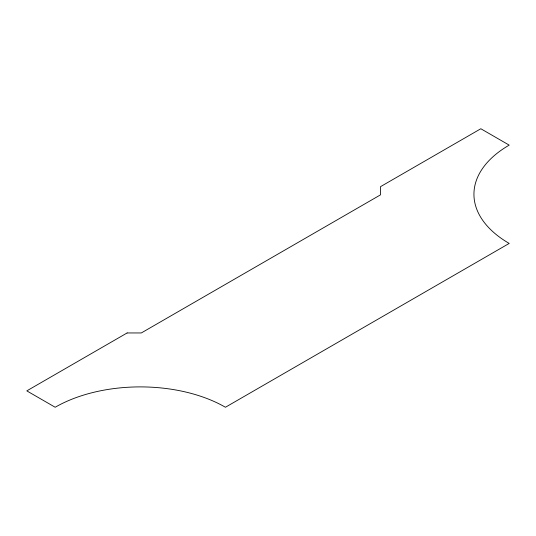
<?xml version="1.0" encoding="UTF-8"?>
<svg xmlns="http://www.w3.org/2000/svg" width="536" height="536" viewBox="0 0 536 536"><rect width="100%" height="100%" fill="white"/><g stroke="black" fill="none" stroke-linecap="round" stroke-linejoin="round"><path stroke-width="0.8" d="M127.126 332.95L26.8 390.871L55.175 407.253A120.392 69.506 0 0 1 225.435 407.253L509.2 243.424A120.392 69.506 0 0 1 509.2 145.129L480.826 128.747L380.5 186.669L380.5 194.856L141.31 332.95L127.126 332.95"/></g></svg>
